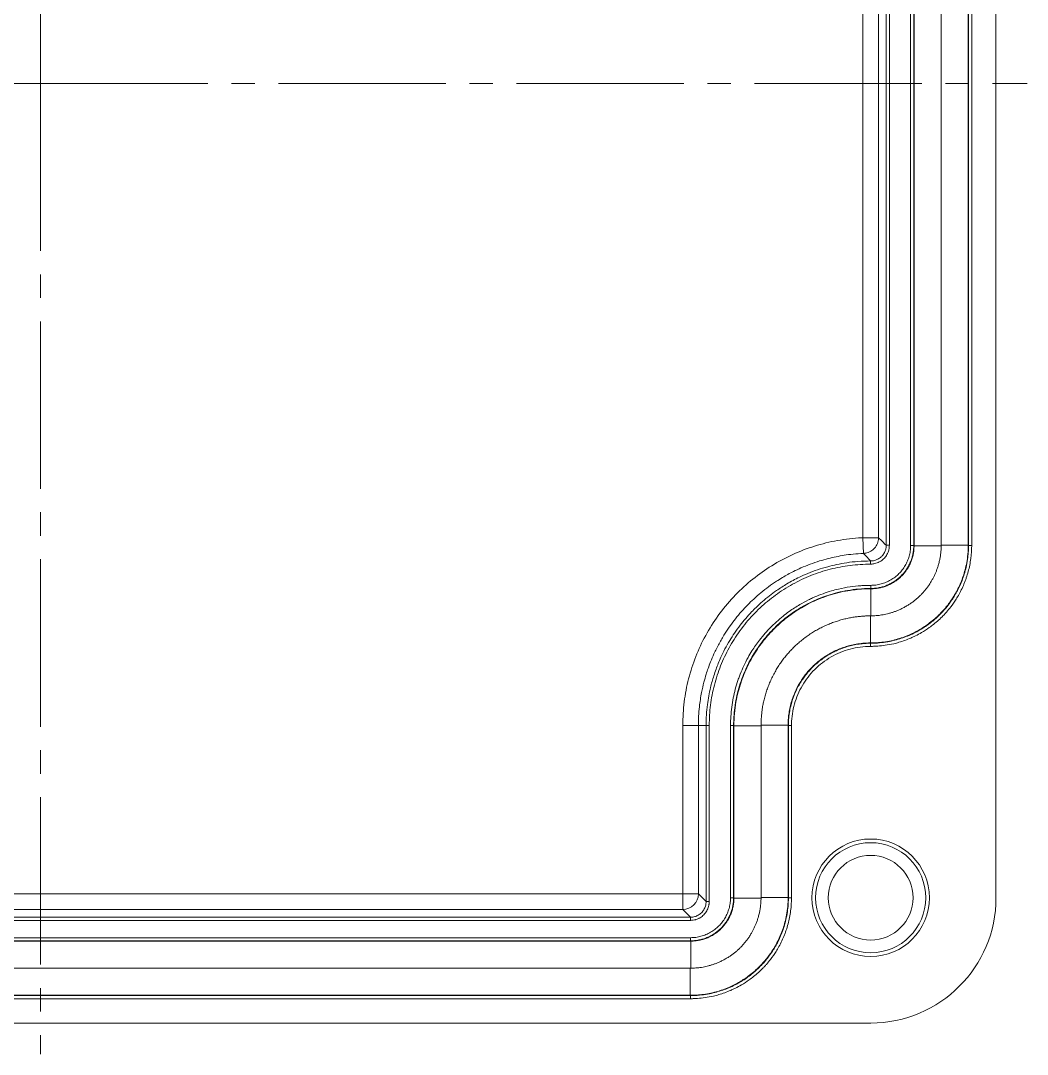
# Model space of a CAD drawing. Header units: millimetres. Extents: x -250 to 508, y -236 to 290.
# Drawn here: x 443.7 to 508, y 158 to 224 of the extents above; entities that cross this region are included whole.
import ezdxf

# ---------------------------------------------------------------- set-up
doc = ezdxf.new("R2010")
doc.units = ezdxf.units.MM
doc.linetypes.add('K5LT_AXLED', pattern=[15.1929, 10.6929, -1.5, 1.5, -1.5])
doc.linetypes.add('K5LT_THIN', pattern=[0])

# ---------------------------------------------------------------- blocks, each defined once
blk = doc.blocks.new('U10')
at = {"color": 30, "linetype": 'K5LT_AXLED', "lineweight": 18, "true_color": 0xff8000}
for q in [(445, 282), (382, 220), (508, 220), (445, 158)]:
    blk.add_line((445, 220), q, dxfattribs=at)
blk = doc.blocks.new('U9')
at = {"color": 7, "linetype": 'K5LT_THIN', "lineweight": 18}
for p, q in [((506, 167.999), (506, 272.001)), ((500.77, 190.48), (500.77, 249.52)), ((502.5, 249.52), (502.5, 190.48)), ((497.502, 190.988), (497.502, 249.012)), ((498.502, 249.012), (498.502, 190.988)), ((498.995, 190.505), (498.995, 249.495)), ((499.195, 249.495), (499.195, 190.505)), ((500.552, 190.498), (500.552, 249.502)), ((500.752, 249.502), (500.752, 190.498)), ((502.5, 190.52), (502.5, 249.48)), ((504.23, 249.48), (504.23, 190.52)), ((504.248, 190.501), (504.248, 249.499)), ((504.448, 249.499), (504.448, 190.501)), ((497.502, 190.988), (497.543, 189.989)), ((497.502, 190.988), (498.502, 190.988)), ((499.195, 190.505), (498.995, 190.505)), ((500.752, 190.498), (500.552, 190.498)), ((500.752, 190.498), (500.77, 190.48)), ((502.5, 190.48), (500.77, 190.48)), ((502.5, 190.472), (502.5, 190.52)), ((504.23, 190.52), (502.5, 190.52)), ((502.5, 190.48), (502.5, 190.472)), ((504.23, 190.52), (504.248, 190.501)), ((504.248, 190.501), (504.448, 190.501)), ((497.996, 189.505), (497.996, 189.305)), ((498.001, 187.948), (498.002, 187.948)), ((498.001, 187.948), (498.001, 187.748)), ((498.002, 187.748), (498.001, 187.748)), ((498.001, 187.748), (498.02, 187.73)), ((498.002, 187.948), (498.002, 187.748)), ((498.02, 187.73), (498.002, 187.748)), ((498.02, 187.73), (498.02, 186)), ((498.02, 187.73), (498.02, 186)), ((498.02, 187.73), (498.02, 187.73)), ((497.956, 186), (497.98, 186)), ((498.02, 186), (497.956, 186)), ((497.98, 186), (498.028, 186)), ((497.98, 186), (497.98, 184.27)), ((497.98, 186), (497.98, 184.27)), ((497.98, 186), (497.98, 186)), ((498.028, 186), (498.02, 186)), ((498.02, 186), (498.02, 186)), ((497.98, 184.27), (497.998, 184.252)), ((497.999, 184.252), (497.98, 184.27)), ((497.98, 184.27), (497.98, 184.27)), ((497.998, 184.252), (497.998, 184.052)), ((497.998, 184.252), (497.999, 184.252)), ((497.999, 184.252), (497.999, 184.052)), ((497.999, 184.052), (497.998, 184.052)), ((486.002, 168.248), (486.002, 179)), ((486.002, 179), (487.002, 179)), ((487.002, 179), (487.495, 179)), ((487.002, 179), (487.002, 168.248)), ((487.495, 179), (487.695, 179)), ((487.495, 167.755), (487.495, 179)), ((487.695, 179), (487.695, 167.755)), ((489.052, 178.999), (489.252, 178.999)), ((489.052, 167.998), (489.052, 178.999)), ((489.27, 178.98), (489.252, 178.999)), ((489.252, 178.999), (489.252, 167.998)), ((489.27, 167.98), (489.27, 178.98)), ((489.27, 178.98), (491, 178.98)), ((491, 179.02), (491, 179.044)), ((491, 179.044), (491, 178.98)), ((491, 179.02), (492.73, 179.02)), ((491, 168.02), (491, 179.02)), ((491, 178.98), (491, 167.98)), ((492.73, 179.02), (492.73, 168.02)), ((492.748, 179.002), (492.73, 179.02)), ((492.748, 179.002), (492.948, 179.002)), ((492.748, 168.001), (492.748, 179.002)), ((492.948, 179.002), (492.948, 168.001)), ((403.998, 168.248), (486.002, 168.248)), ((486.002, 168.248), (486.002, 167.248)), ((486.002, 168.248), (487.002, 168.248)), ((487.002, 168.248), (487.495, 167.755)), ((487.495, 167.755), (487.695, 167.755)), ((489.052, 167.998), (489.252, 167.998)), ((489.252, 167.998), (489.27, 167.98)), ((489.27, 167.98), (491, 167.98)), ((491, 167.972), (491, 168.02)), ((491, 168.02), (492.73, 168.02)), ((491, 167.98), (491, 167.972)), ((492.73, 168.02), (492.748, 168.001)), ((492.748, 168.001), (492.948, 168.001)), ((486.002, 167.248), (403.998, 167.248)), ((486.495, 166.755), (486.002, 167.248)), ((403.505, 166.755), (486.495, 166.755)), ((486.495, 166.555), (403.505, 166.555)), ((486.495, 166.755), (486.495, 166.555)), ((403.48, 165.23), (486.52, 165.23)), ((403.498, 165.448), (486.502, 165.448)), ((486.502, 165.248), (403.498, 165.248)), ((486.502, 165.448), (486.502, 165.248)), ((486.52, 165.23), (486.502, 165.248)), ((486.52, 165.23), (486.52, 163.5)), ((486.52, 163.5), (403.48, 163.5)), ((403.52, 163.5), (486.48, 163.5)), ((486.48, 163.5), (486.48, 161.77)), ((486.48, 163.5), (486.528, 163.5)), ((486.528, 163.5), (486.52, 163.5)), ((403.501, 161.752), (486.499, 161.752)), ((486.48, 161.77), (403.52, 161.77)), ((486.499, 161.752), (486.48, 161.77)), ((486.499, 161.752), (486.499, 161.552)), ((486.499, 161.552), (403.501, 161.552)), ((391.999, 160), (498.001, 160))]:
    blk.add_line(p, q, dxfattribs=at)
for radius in [3.75, 3.514, 2.703]:
    blk.add_circle((498, 168), radius, dxfattribs=at)
for centre, major_axis, ratio, start_param, end_param in [((486.002, 168.248), (0.707, 0.707), 0.999315, 3.927333, 5.497445), ((497.999, 168.001), (5.659, -5.659), 0.999632, 5.497971, 7.068399)]:
    blk.add_ellipse(centre, major_axis=major_axis, ratio=ratio, start_param=start_param, end_param=end_param, dxfattribs=at)
for points, knots in [([(486.002, 179), (486.018, 179.506), (486.034, 180.011), (486.16, 181.007), (486.254, 181.5), (486.503, 182.463), (486.657, 182.941), (487.019, 183.86), (487.23, 184.312), (487.706, 185.184), (487.974, 185.61), (488.565, 186.428), (488.894, 186.829), (489.583, 187.565), (489.946, 187.908), (490.71, 188.542), (491.113, 188.837), (491.953, 189.375), (492.399, 189.622), (493.304, 190.052), (493.768, 190.238), (494.717, 190.551), (495.208, 190.68), (496.199, 190.873), (496.707, 190.939), (497.311, 190.979), (497.407, 190.983), (497.502, 190.988)], [0, 0, 0, 0, 0.00150241, 0.00150241, 0.0030082, 0.0030082, 0.00447859, 0.00447859, 0.00596272, 0.00596272, 0.00746042, 0.00746042, 0.00898093, 0.00898093, 0.01047696, 0.01047696, 0.01195595, 0.01195595, 0.01345837, 0.01345837, 0.01495621, 0.01495621, 0.01645182, 0.01645182, 0.01796275, 0.01796275, 0.01824566, 0.01824566, 0.01824566, 0.01824566]), ([(498.502, 190.988), (498.502, 190.92), (498.489, 190.791), (498.435, 190.615), (498.357, 190.462), (498.259, 190.328), (498.14, 190.213), (498, 190.115), (497.847, 190.044), (497.691, 190.002), (497.591, 189.991), (497.543, 189.989)], [0, 0, 0, 0, 1.592324, 3.03454, 4.317974, 5.629967, 6.93026, 8.198242, 9.62893, 10.88642, 12, 12, 12, 12]), ([(504.23, 190.52), (504.23, 190.328), (504.213, 189.959), (504.141, 189.428), (504.037, 188.955), (503.909, 188.527), (503.757, 188.122), (503.576, 187.725), (503.37, 187.346), (503.15, 187.001), (502.924, 186.69), (502.681, 186.396), (502.409, 186.103), (502.1, 185.814), (501.777, 185.549), (501.456, 185.321), (501.146, 185.127), (500.823, 184.95), (500.464, 184.779), (500.06, 184.62), (499.63, 184.486), (499.178, 184.38), (498.734, 184.31), (498.329, 184.276), (498.087, 184.27), (497.98, 184.27)], [0, 0, 0, 0, 1.689489, 3.185405, 4.505225, 5.637005, 6.763625, 7.910032, 9.027385, 10.080961, 11.028334, 11.942507, 12.954997, 14.040978, 15.124877, 16.109959, 17.02105, 17.919506, 18.93618, 20.104618, 21.321326, 22.534001, 23.883757, 25.061729, 26, 26, 26, 26]), ([(497.996, 189.505), (498.074, 189.505), (498.214, 189.522), (498.39, 189.582), (498.519, 189.65), (498.619, 189.72), (498.705, 189.798), (498.783, 189.885), (498.851, 189.983), (498.907, 190.088), (498.948, 190.194), (498.973, 190.289), (498.986, 190.367), (498.993, 190.437), (498.995, 190.481), (498.995, 190.505)], [0, 0, 0, 0, 2.388292, 4.275219, 5.660781, 6.834341, 8.01581, 9.188378, 10.396832, 11.65305, 12.831194, 13.89109, 14.639664, 15.273498, 16, 16, 16, 16]), ([(499.195, 190.505), (499.192, 190.453), (499.19, 190.402), (499.183, 190.327), (499.178, 190.304), (499.168, 190.25), (499.161, 190.218), (499.14, 190.145), (499.126, 190.101), (499.09, 190.012), (499.067, 189.964), (499.018, 189.875), (498.989, 189.834), (498.945, 189.77), (498.928, 189.75), (498.9, 189.716), (498.889, 189.704), (498.841, 189.656), (498.805, 189.618), (498.727, 189.553), (498.686, 189.524), (498.615, 189.477), (498.584, 189.459), (498.506, 189.42), (498.46, 189.398), (498.362, 189.362), (498.31, 189.347), (498.22, 189.325), (498.18, 189.32), (498.115, 189.311), (498.089, 189.309), (498.04, 189.306), (498.018, 189.305), (497.996, 189.305)], [0, 0, 0, 0, 0.000155339, 0.000155339, 0.000226074, 0.000226074, 0.000322528, 0.000322528, 0.000458991, 0.000458991, 0.000615757, 0.000615757, 0.000768125, 0.000768125, 0.00084967, 0.00084967, 0.000899307, 0.000899307, 0.001055016, 0.001055016, 0.001204743, 0.001204743, 0.001313641, 0.001313641, 0.001466782, 0.001466782, 0.001630172, 0.001630172, 0.001748508, 0.001748508, 0.001828432, 0.001828432, 0.001895055, 0.001895055, 0.001895055, 0.001895055]), ([(497.999, 184.252), (498.186, 184.252), (498.546, 184.268), (499.066, 184.337), (499.531, 184.437), (499.953, 184.56), (500.353, 184.707), (500.749, 184.884), (501.136, 185.09), (501.494, 185.315), (501.814, 185.547), (502.107, 185.787), (502.393, 186.052), (502.678, 186.352), (502.947, 186.676), (503.181, 187.002), (503.38, 187.317), (503.556, 187.635), (503.722, 187.98), (503.877, 188.365), (504.013, 188.783), (504.126, 189.241), (504.203, 189.704), (504.241, 190.132), (504.248, 190.389), (504.248, 190.501)], [0, 0, 0, 0, 1.650037, 3.110892, 4.413288, 5.533886, 6.638346, 7.77285, 8.913917, 10.01348, 10.994632, 11.906497, 12.869152, 13.933495, 15.017482, 16.047533, 16.972751, 17.864404, 18.83493, 19.939052, 21.112978, 22.338421, 23.761141, 25.004688, 26, 26, 26, 26]), ([(504.448, 190.501), (504.44, 190.222), (504.431, 189.943), (504.374, 189.516), (504.351, 189.374), (504.268, 188.964), (504.196, 188.692), (504.083, 188.36), (504.06, 188.296), (504.023, 188.198), (504.01, 188.164), (503.895, 187.874), (503.777, 187.621), (503.583, 187.272), (503.522, 187.169), (503.35, 186.896), (503.233, 186.728), (503.024, 186.456), (502.935, 186.348), (502.799, 186.194), (502.754, 186.144), (502.683, 186.068), (502.658, 186.041), (502.441, 185.818), (502.237, 185.632), (501.933, 185.389), (501.839, 185.318), (501.584, 185.136), (501.418, 185.029), (501.123, 184.857), (500.993, 184.787), (500.799, 184.691), (500.736, 184.661), (500.638, 184.616), (500.603, 184.601), (500.317, 184.476), (500.06, 184.385), (499.695, 184.278), (499.585, 184.249), (499.292, 184.18), (499.108, 184.145), (498.767, 184.096), (498.61, 184.079), (498.381, 184.063), (498.308, 184.059), (498.196, 184.055), (498.156, 184.054), (498.077, 184.052), (498.038, 184.052), (497.999, 184.052)], [2.356233, 2.356233, 2.356233, 2.356233, 2.498487, 2.498487, 2.568158, 2.568158, 2.700238, 2.700238, 2.731558, 2.731558, 2.748553, 2.748553, 2.87483, 2.87483, 2.928304, 2.928304, 3.01905, 3.01905, 3.080482, 3.080482, 3.110091, 3.110091, 3.12629, 3.12629, 3.247354, 3.247354, 3.299076, 3.299076, 3.38667, 3.38667, 3.452809, 3.452809, 3.484481, 3.484481, 3.501919, 3.501919, 3.627364, 3.627364, 3.680945, 3.680945, 3.771165, 3.771165, 3.84945, 3.84945, 3.886369, 3.886369, 3.906837, 3.906837, 3.926953, 3.926953, 3.926953, 3.926953]), ([(500.752, 190.498), (500.752, 190.404), (500.743, 190.225), (500.703, 189.963), (500.642, 189.717), (500.559, 189.476), (500.45, 189.236), (500.315, 189.003), (500.157, 188.783), (499.979, 188.58), (499.783, 188.398), (499.572, 188.235), (499.344, 188.093), (499.103, 187.973), (498.855, 187.879), (498.597, 187.809), (498.31, 187.76), (498.11, 187.748), (498.002, 187.748)], [0, 0, 0, 0, 1.373858, 2.572429, 3.668796, 4.780121, 5.935559, 7.059405, 8.206926, 9.333851, 10.439526, 11.547676, 12.67553, 13.835838, 15.004082, 16.140751, 17.407418, 19, 19, 19, 19]), ([(498.002, 187.948), (498.112, 187.952), (498.223, 187.955), (498.445, 187.985), (498.557, 188.006), (498.773, 188.065), (498.88, 188.101), (499.085, 188.187), (499.185, 188.236), (499.375, 188.347), (499.469, 188.409), (499.644, 188.544), (499.728, 188.618), (499.882, 188.773), (499.955, 188.855), (500.088, 189.028), (500.15, 189.12), (500.26, 189.308), (500.309, 189.407), (500.393, 189.606), (500.429, 189.709), (500.487, 189.916), (500.509, 190.023), (500.541, 190.236), (500.549, 190.345), (500.552, 190.466), (500.552, 190.482), (500.552, 190.498)], [2.356233, 2.356233, 2.356233, 2.356233, 2.498487, 2.498487, 2.635638, 2.635638, 2.767364, 2.767364, 2.893497, 2.893497, 3.018617, 3.018617, 3.142112, 3.142112, 3.263489, 3.263489, 3.386961, 3.386961, 3.51207, 3.51207, 3.638127, 3.638127, 3.769369, 3.769369, 3.906039, 3.906039, 3.926953, 3.926953, 3.926953, 3.926953]), ([(498.02, 187.73), (498.114, 187.73), (498.292, 187.739), (498.553, 187.778), (498.798, 187.838), (499.039, 187.921), (499.279, 188.03), (499.512, 188.165), (499.732, 188.322), (499.935, 188.501), (500.118, 188.696), (500.281, 188.907), (500.423, 189.134), (500.543, 189.375), (500.638, 189.624), (500.706, 189.871), (500.747, 190.103), (500.766, 190.306), (500.77, 190.426), (500.77, 190.48)], [0, 0, 0, 0, 1.440946, 2.698233, 3.846458, 5.014033, 6.229975, 7.416356, 8.623805, 9.809073, 10.971409, 12.139192, 13.326593, 14.550331, 15.762143, 16.98555, 18.15921, 19.171848, 20, 20, 20, 20]), ([(498.028, 186), (498.133, 186.001), (498.324, 186.009), (498.58, 186.036), (498.793, 186.069), (498.978, 186.106), (499.159, 186.151), (499.344, 186.204), (499.534, 186.268), (499.73, 186.344), (499.932, 186.434), (500.141, 186.54), (500.339, 186.654), (500.529, 186.776), (500.701, 186.899), (500.868, 187.03), (501.026, 187.167), (501.18, 187.314), (501.328, 187.469), (501.473, 187.635), (501.609, 187.81), (501.74, 187.994), (501.856, 188.177), (501.96, 188.36), (502.052, 188.54), (502.136, 188.723), (502.215, 188.919), (502.287, 189.125), (502.353, 189.35), (502.407, 189.58), (502.448, 189.805), (502.475, 190.013), (502.49, 190.193), (502.498, 190.345), (502.5, 190.433), (502.5, 190.472)], [0, 0, 0, 0, 1.595469, 2.923004, 3.95063, 4.887461, 5.807332, 6.825212, 7.851469, 8.915277, 10.075919, 11.263369, 12.527394, 13.581192, 14.729401, 15.782952, 16.881981, 17.961251, 19.063354, 20.177109, 21.3534, 22.469827, 23.655141, 24.697831, 25.738729, 26.779628, 27.797804, 28.972835, 30.131955, 31.417972, 32.609697, 33.672364, 34.659662, 35.404687, 36, 36, 36, 36]), ([(497.543, 189.989), (497.321, 189.98), (496.906, 189.95), (496.321, 189.874), (495.792, 189.779), (495.269, 189.658), (494.718, 189.503), (494.136, 189.304), (493.581, 189.077), (493.108, 188.854), (492.717, 188.649), (492.353, 188.441), (491.938, 188.182), (491.477, 187.862), (490.993, 187.485), (490.548, 187.096), (490.136, 186.696), (489.746, 186.277), (489.37, 185.826), (489.008, 185.343), (488.654, 184.811), (488.31, 184.219), (488.014, 183.625), (487.789, 183.097), (487.626, 182.66), (487.483, 182.231), (487.338, 181.72), (487.181, 181.03), (487.041, 180.111), (487.002, 179.403), (487.002, 179)], [0, 0, 0, 0, 1.22127, 2.284813, 3.242258, 4.172378, 5.234534, 6.40001, 7.591996, 8.566538, 9.300719, 10.041946, 10.871611, 11.984118, 13.139167, 14.276218, 15.26701, 16.3353, 17.435061, 18.502009, 19.656154, 20.969042, 22.308724, 23.34357, 24.144686, 24.867224, 25.831438, 27.080736, 28.794246, 31, 31, 31, 31]), ([(487.495, 179), (487.495, 179.452), (487.548, 180.267), (487.74, 181.32), (487.947, 182.07), (488.121, 182.58), (488.274, 182.977), (488.459, 183.406), (488.7, 183.897), (488.989, 184.411), (489.312, 184.916), (489.655, 185.39), (490.021, 185.84), (490.364, 186.221), (490.721, 186.58), (491.098, 186.927), (491.528, 187.282), (491.942, 187.587), (492.317, 187.838), (492.672, 188.057), (493.05, 188.27), (493.489, 188.492), (494.008, 188.724), (494.607, 188.95), (495.224, 189.138), (495.851, 189.289), (496.493, 189.404), (497.215, 189.485), (497.723, 189.505), (497.996, 189.505)], [0, 0, 0, 0, 2.442532, 4.456493, 5.871971, 6.688966, 7.375563, 8.179073, 9.242918, 10.370675, 11.412519, 12.524975, 13.551171, 14.563538, 15.31184, 16.32105, 17.376501, 18.368325, 19.127017, 19.830464, 20.628827, 21.480417, 22.523187, 23.747908, 24.986862, 26.047382, 27.239958, 28.526999, 30, 30, 30, 30]), ([(497.996, 189.305), (497.557, 189.291), (497.118, 189.277), (496.26, 189.166), (495.834, 189.084), (495, 188.869), (494.587, 188.733), (493.785, 188.414), (493.393, 188.229), (492.636, 187.81), (492.264, 187.572), (491.573, 187.067), (491.247, 186.796), (490.629, 186.215), (490.334, 185.9), (489.78, 185.231), (489.516, 184.867), (489.057, 184.138), (488.855, 183.77), (488.497, 183.008), (488.338, 182.609), (488.071, 181.793), (487.961, 181.366), (487.798, 180.515), (487.743, 180.088), (487.702, 179.439), (487.698, 179.22), (487.695, 179)], [0, 0, 0, 0, 0.00131199, 0.00131199, 0.00259789, 0.00259789, 0.00390336, 0.00390336, 0.00520757, 0.00520757, 0.00651168, 0.00651168, 0.00778918, 0.00778918, 0.0090775, 0.0090775, 0.01041005, 0.01041005, 0.01167985, 0.01167985, 0.01295051, 0.01295051, 0.01426982, 0.01426982, 0.01557035, 0.01557035, 0.01622633, 0.01622633, 0.01622633, 0.01622633]), ([(489.052, 178.999), (489.064, 179.386), (489.076, 179.774), (489.155, 180.366), (489.187, 180.563), (489.302, 181.132), (489.402, 181.509), (489.559, 181.97), (489.59, 182.058), (489.641, 182.193), (489.659, 182.24), (489.818, 182.641), (489.982, 182.991), (490.25, 183.475), (490.334, 183.617), (490.57, 183.994), (490.731, 184.226), (491.022, 184.604), (491.146, 184.755), (491.337, 184.973), (491.4, 185.042), (491.499, 185.148), (491.533, 185.185), (491.833, 185.494), (492.116, 185.751), (492.537, 186.088), (492.666, 186.186), (493.017, 186.437), (493.244, 186.584), (493.655, 186.825), (493.838, 186.924), (494.11, 187.059), (494.198, 187.101), (494.335, 187.163), (494.383, 187.185), (494.78, 187.357), (495.135, 187.485), (495.64, 187.633), (495.792, 187.672), (496.195, 187.768), (496.448, 187.816), (496.922, 187.886), (497.144, 187.91), (497.466, 187.933), (497.568, 187.938), (497.724, 187.944), (497.78, 187.946), (497.891, 187.948), (497.946, 187.948), (498.001, 187.948)], [2.356233, 2.356233, 2.356233, 2.356233, 2.498487, 2.498487, 2.568182, 2.568182, 2.700221, 2.700221, 2.731455, 2.731455, 2.748228, 2.748228, 2.874333, 2.874333, 2.927551, 2.927551, 3.017597, 3.017597, 3.079955, 3.079955, 3.109726, 3.109726, 3.12584, 3.12584, 3.246722, 3.246722, 3.298111, 3.298111, 3.384829, 3.384829, 3.452181, 3.452181, 3.484067, 3.484067, 3.501448, 3.501448, 3.626683, 3.626683, 3.679894, 3.679894, 3.769197, 3.769197, 3.848857, 3.848857, 3.885966, 3.885966, 3.906351, 3.906351, 3.926953, 3.926953, 3.926953, 3.926953]), ([(498.001, 187.748), (497.746, 187.748), (497.259, 187.727), (496.551, 187.636), (495.912, 187.503), (495.328, 187.337), (494.781, 187.141), (494.232, 186.902), (493.682, 186.617), (493.148, 186.288), (492.672, 185.946), (492.25, 185.599), (491.863, 185.241), (491.48, 184.842), (491.11, 184.401), (490.771, 183.936), (490.478, 183.476), (490.221, 183.012), (489.985, 182.521), (489.766, 181.975), (489.574, 181.381), (489.423, 180.76), (489.319, 180.141), (489.263, 179.551), (489.252, 179.176), (489.252, 178.999)], [0, 0, 0, 0, 1.5991, 3.01481, 4.298671, 5.412214, 6.502368, 7.576262, 8.74929, 9.908692, 10.995795, 11.920792, 12.849048, 13.835289, 14.894324, 15.949681, 16.946632, 17.865851, 18.85477, 19.963008, 21.157252, 22.407582, 23.664379, 24.880912, 26, 26, 26, 26]), ([(489.27, 178.98), (489.27, 179.242), (489.292, 179.741), (489.388, 180.466), (489.526, 181.114), (489.697, 181.703), (489.901, 182.261), (490.147, 182.814), (490.435, 183.357), (490.751, 183.863), (491.077, 184.314), (491.413, 184.725), (491.782, 185.124), (492.199, 185.522), (492.655, 185.901), (493.117, 186.235), (493.57, 186.52), (494.034, 186.776), (494.549, 187.02), (495.13, 187.248), (495.753, 187.44), (496.385, 187.584), (496.988, 187.676), (497.533, 187.721), (497.868, 187.73), (498.02, 187.73)], [0, 0, 0, 0, 1.639192, 3.090438, 4.388696, 5.507612, 6.608678, 7.734366, 8.878428, 9.986244, 10.980381, 11.893012, 12.846346, 13.903615, 14.990914, 16.04033, 16.988632, 17.904138, 18.947791, 20.144492, 21.406228, 22.669766, 23.910205, 25.043926, 26, 26, 26, 26]), ([(491, 179.044), (491.001, 179.216), (491.015, 179.527), (491.06, 179.942), (491.115, 180.277), (491.179, 180.583), (491.256, 180.887), (491.351, 181.196), (491.458, 181.499), (491.584, 181.806), (491.729, 182.117), (491.889, 182.42), (492.058, 182.705), (492.234, 182.974), (492.415, 183.225), (492.602, 183.46), (492.795, 183.684), (493.002, 183.905), (493.227, 184.124), (493.472, 184.342), (493.734, 184.553), (494.007, 184.753), (494.28, 184.933), (494.554, 185.096), (494.841, 185.25), (495.129, 185.387), (495.427, 185.513), (495.72, 185.621), (496.03, 185.72), (496.335, 185.802), (496.641, 185.869), (496.928, 185.919), (497.213, 185.957), (497.481, 185.982), (497.731, 185.996), (497.884, 185.999), (497.956, 186)], [0, 0, 0, 0, 1.740465, 3.148745, 4.217279, 5.174516, 6.305384, 7.402143, 8.480724, 9.590021, 10.791024, 11.982183, 13.087289, 14.142931, 15.234123, 16.236018, 17.217478, 18.258074, 19.322343, 20.414169, 21.596834, 22.736181, 23.843568, 24.929609, 26.003713, 27.174668, 28.175489, 29.282699, 30.339514, 31.483257, 32.506782, 33.532382, 34.461656, 35.453917, 36.275167, 37, 37, 37, 37]), ([(497.98, 184.27), (497.823, 184.27), (497.522, 184.257), (497.087, 184.199), (496.697, 184.116), (496.344, 184.013), (496.009, 183.891), (495.677, 183.743), (495.352, 183.57), (495.049, 183.38), (494.778, 183.185), (494.532, 182.983), (494.292, 182.762), (494.053, 182.511), (493.826, 182.237), (493.626, 181.96), (493.455, 181.689), (493.302, 181.41), (493.155, 181.101), (493.018, 180.751), (492.903, 180.377), (492.817, 179.998), (492.762, 179.636), (492.735, 179.311), (492.73, 179.11), (492.73, 179.02)], [0, 0, 0, 0, 1.643338, 3.098201, 4.397755, 5.516264, 6.616551, 7.742915, 8.886202, 9.992598, 10.984637, 11.897238, 12.85221, 13.911122, 14.998711, 16.046757, 16.993694, 17.909158, 18.955242, 20.154337, 21.417879, 22.680727, 23.920489, 25.050605, 26, 26, 26, 26]), ([(492.748, 179.002), (492.748, 179.162), (492.762, 179.47), (492.822, 179.914), (492.909, 180.309), (493.015, 180.667), (493.141, 181.005), (493.292, 181.339), (493.466, 181.66), (493.652, 181.953), (493.844, 182.217), (494.046, 182.463), (494.273, 182.707), (494.53, 182.948), (494.801, 183.171), (495.071, 183.364), (495.333, 183.528), (495.602, 183.676), (495.9, 183.819), (496.235, 183.951), (496.593, 184.065), (496.974, 184.156), (497.351, 184.216), (497.697, 184.246), (497.906, 184.252), (497.998, 184.252)], [0, 0, 0, 0, 1.679073, 3.165699, 4.480474, 5.608217, 6.726682, 7.87221, 8.997951, 10.066837, 11.02193, 11.934676, 12.9303, 14.008166, 15.089466, 16.086451, 16.999757, 17.895035, 18.895923, 20.048497, 21.254403, 22.471278, 23.83342, 25.031991, 26, 26, 26, 26]), ([(497.998, 184.052), (497.779, 184.045), (497.56, 184.038), (497.122, 183.979), (496.901, 183.937), (496.474, 183.821), (496.262, 183.749), (495.857, 183.58), (495.659, 183.483), (495.282, 183.264), (495.097, 183.142), (494.751, 182.876), (494.585, 182.73), (494.279, 182.425), (494.135, 182.261), (493.872, 181.921), (493.749, 181.739), (493.531, 181.368), (493.434, 181.172), (493.266, 180.779), (493.196, 180.576), (493.079, 180.168), (493.036, 179.957), (492.971, 179.536), (492.954, 179.321), (492.949, 179.076), (492.948, 179.039), (492.948, 179.002)], [2.356233, 2.356233, 2.356233, 2.356233, 2.498487, 2.498487, 2.635243, 2.635243, 2.7666, 2.7666, 2.892716, 2.892716, 3.017471, 3.017471, 3.140622, 3.140622, 3.261992, 3.261992, 3.385049, 3.385049, 3.509806, 3.509806, 3.635679, 3.635679, 3.766341, 3.766341, 3.902609, 3.902609, 3.926953, 3.926953, 3.926953, 3.926953]), ([(492.73, 168.02), (492.73, 167.828), (492.713, 167.459), (492.641, 166.928), (492.537, 166.455), (492.409, 166.027), (492.257, 165.622), (492.076, 165.225), (491.87, 164.846), (491.65, 164.501), (491.424, 164.19), (491.181, 163.896), (490.909, 163.603), (490.6, 163.314), (490.277, 163.049), (489.956, 162.821), (489.646, 162.627), (489.323, 162.45), (488.964, 162.279), (488.56, 162.12), (488.13, 161.986), (487.678, 161.88), (487.234, 161.81), (486.829, 161.776), (486.587, 161.77), (486.48, 161.77)], [0, 0, 0, 0, 1.689489, 3.185405, 4.505225, 5.637005, 6.763625, 7.910032, 9.027385, 10.080961, 11.028334, 11.942507, 12.954997, 14.040978, 15.124877, 16.109959, 17.02105, 17.919506, 18.93618, 20.104618, 21.321326, 22.534001, 23.883757, 25.061729, 26, 26, 26, 26]), ([(487.695, 167.755), (487.693, 167.703), (487.692, 167.651), (487.681, 167.571), (487.677, 167.544), (487.661, 167.468), (487.648, 167.418), (487.615, 167.32), (487.595, 167.272), (487.549, 167.179), (487.523, 167.133), (487.465, 167.047), (487.434, 167.006), (487.367, 166.929), (487.33, 166.892), (487.254, 166.824), (487.213, 166.792), (487.132, 166.737), (487.092, 166.713), (487.036, 166.684), (487.02, 166.676), (486.957, 166.647), (486.91, 166.628), (486.847, 166.608), (486.831, 166.603), (486.792, 166.592), (486.768, 166.586), (486.701, 166.572), (486.657, 166.565), (486.594, 166.559), (486.575, 166.558), (486.535, 166.556), (486.515, 166.555), (486.495, 166.555)], [2.356537, 2.356537, 2.356537, 2.356537, 2.498779, 2.498779, 2.569514, 2.569514, 2.699856, 2.699856, 2.828308, 2.828308, 2.953472, 2.953472, 3.075781, 3.075781, 3.197803, 3.197803, 3.319621, 3.319621, 3.431092, 3.431092, 3.474373, 3.474373, 3.599688, 3.599688, 3.640831, 3.640831, 3.703371, 3.703371, 3.818679, 3.818679, 3.871423, 3.871423, 3.926648, 3.926648, 3.926648, 3.926648]), ([(486.495, 166.755), (486.542, 166.755), (486.631, 166.761), (486.761, 166.788), (486.88, 166.829), (486.991, 166.884), (487.097, 166.953), (487.194, 167.036), (487.28, 167.131), (487.352, 167.234), (487.41, 167.346), (487.454, 167.462), (487.48, 167.573), (487.493, 167.671), (487.495, 167.729), (487.495, 167.755)], [0, 0, 0, 0, 1.58028, 2.954727, 4.164877, 5.394205, 6.643068, 7.868289, 9.093052, 10.319582, 11.556889, 12.804261, 14.067935, 15.133218, 16, 16, 16, 16]), ([(486.499, 161.752), (486.686, 161.752), (487.046, 161.768), (487.566, 161.837), (488.031, 161.937), (488.453, 162.06), (488.853, 162.207), (489.249, 162.384), (489.636, 162.59), (489.994, 162.815), (490.314, 163.047), (490.607, 163.287), (490.893, 163.552), (491.178, 163.852), (491.447, 164.176), (491.681, 164.502), (491.88, 164.817), (492.056, 165.135), (492.222, 165.48), (492.377, 165.865), (492.513, 166.283), (492.626, 166.741), (492.703, 167.204), (492.741, 167.632), (492.748, 167.889), (492.748, 168.001)], [0, 0, 0, 0, 1.650037, 3.110892, 4.413288, 5.533886, 6.638346, 7.77285, 8.913917, 10.01348, 10.994632, 11.906497, 12.869152, 13.933495, 15.017482, 16.047533, 16.972751, 17.864404, 18.83493, 19.939052, 21.112978, 22.338421, 23.761141, 25.004688, 26, 26, 26, 26]), ([(492.948, 168.001), (492.94, 167.722), (492.931, 167.443), (492.874, 167.016), (492.851, 166.874), (492.768, 166.464), (492.696, 166.192), (492.583, 165.86), (492.56, 165.796), (492.523, 165.698), (492.51, 165.664), (492.395, 165.374), (492.277, 165.121), (492.083, 164.772), (492.022, 164.669), (491.85, 164.396), (491.733, 164.228), (491.524, 163.956), (491.435, 163.848), (491.299, 163.694), (491.254, 163.644), (491.183, 163.568), (491.158, 163.541), (490.941, 163.318), (490.737, 163.132), (490.433, 162.889), (490.339, 162.818), (490.084, 162.636), (489.918, 162.529), (489.623, 162.357), (489.493, 162.287), (489.299, 162.191), (489.236, 162.161), (489.138, 162.116), (489.103, 162.101), (488.817, 161.976), (488.56, 161.885), (488.195, 161.778), (488.085, 161.749), (487.792, 161.68), (487.608, 161.645), (487.267, 161.596), (487.11, 161.579), (486.881, 161.563), (486.808, 161.559), (486.696, 161.555), (486.656, 161.554), (486.577, 161.552), (486.538, 161.552), (486.499, 161.552)], [2.356233, 2.356233, 2.356233, 2.356233, 2.498487, 2.498487, 2.568158, 2.568158, 2.700238, 2.700238, 2.731558, 2.731558, 2.748553, 2.748553, 2.87483, 2.87483, 2.928304, 2.928304, 3.01905, 3.01905, 3.080482, 3.080482, 3.110091, 3.110091, 3.12629, 3.12629, 3.247354, 3.247354, 3.299076, 3.299076, 3.38667, 3.38667, 3.452809, 3.452809, 3.484481, 3.484481, 3.501919, 3.501919, 3.627364, 3.627364, 3.680945, 3.680945, 3.771165, 3.771165, 3.84945, 3.84945, 3.886369, 3.886369, 3.906837, 3.906837, 3.926953, 3.926953, 3.926953, 3.926953]), ([(489.252, 167.998), (489.252, 167.904), (489.243, 167.725), (489.203, 167.463), (489.142, 167.217), (489.059, 166.976), (488.95, 166.736), (488.815, 166.503), (488.657, 166.283), (488.479, 166.08), (488.283, 165.898), (488.072, 165.735), (487.844, 165.593), (487.603, 165.473), (487.355, 165.379), (487.097, 165.309), (486.81, 165.26), (486.61, 165.248), (486.502, 165.248)], [0, 0, 0, 0, 1.373855, 2.572424, 3.668788, 4.780113, 5.935551, 7.059398, 8.206919, 9.333843, 10.439518, 11.547668, 12.675522, 13.83583, 15.004074, 16.140742, 17.407411, 19, 19, 19, 19]), ([(486.502, 165.448), (486.612, 165.452), (486.723, 165.455), (486.945, 165.485), (487.057, 165.506), (487.273, 165.565), (487.38, 165.601), (487.585, 165.687), (487.685, 165.736), (487.875, 165.847), (487.969, 165.909), (488.144, 166.044), (488.228, 166.118), (488.382, 166.273), (488.455, 166.355), (488.588, 166.528), (488.65, 166.62), (488.76, 166.808), (488.809, 166.907), (488.893, 167.106), (488.929, 167.209), (488.987, 167.416), (489.009, 167.523), (489.041, 167.736), (489.049, 167.845), (489.052, 167.966), (489.052, 167.982), (489.052, 167.998)], [2.356233, 2.356233, 2.356233, 2.356233, 2.498487, 2.498487, 2.635638, 2.635638, 2.767364, 2.767364, 2.893497, 2.893497, 3.018617, 3.018617, 3.142112, 3.142112, 3.263489, 3.263489, 3.386961, 3.386961, 3.51207, 3.51207, 3.638127, 3.638127, 3.769369, 3.769369, 3.906039, 3.906039, 3.926953, 3.926953, 3.926953, 3.926953]), ([(486.52, 165.23), (486.614, 165.23), (486.792, 165.239), (487.053, 165.278), (487.298, 165.338), (487.539, 165.421), (487.779, 165.53), (488.012, 165.665), (488.232, 165.822), (488.435, 166.001), (488.618, 166.196), (488.781, 166.407), (488.923, 166.634), (489.043, 166.875), (489.138, 167.124), (489.206, 167.371), (489.247, 167.603), (489.266, 167.806), (489.27, 167.926), (489.27, 167.98)], [0, 0, 0, 0, 1.440941, 2.698224, 3.846444, 5.014018, 6.229961, 7.416344, 8.623793, 9.80906, 10.971396, 12.139179, 13.32658, 14.550318, 15.762132, 16.985531, 18.159212, 19.171853, 20, 20, 20, 20]), ([(486.528, 163.5), (486.633, 163.501), (486.824, 163.509), (487.08, 163.536), (487.293, 163.569), (487.478, 163.606), (487.659, 163.651), (487.844, 163.704), (488.034, 163.768), (488.23, 163.844), (488.432, 163.934), (488.641, 164.04), (488.839, 164.154), (489.029, 164.276), (489.201, 164.399), (489.368, 164.53), (489.526, 164.667), (489.68, 164.814), (489.828, 164.969), (489.973, 165.135), (490.109, 165.31), (490.24, 165.494), (490.356, 165.677), (490.46, 165.86), (490.552, 166.04), (490.636, 166.223), (490.715, 166.419), (490.787, 166.625), (490.853, 166.85), (490.907, 167.08), (490.948, 167.305), (490.975, 167.513), (490.99, 167.693), (490.998, 167.845), (491, 167.933), (491, 167.972)], [0, 0, 0, 0, 1.595469, 2.923004, 3.95063, 4.887461, 5.807332, 6.825212, 7.851469, 8.915277, 10.075919, 11.263369, 12.527394, 13.581192, 14.729401, 15.782952, 16.881981, 17.961251, 19.063354, 20.177109, 21.3534, 22.469827, 23.655141, 24.697831, 25.738729, 26.779628, 27.797805, 28.972836, 30.131955, 31.417972, 32.609697, 33.672364, 34.659662, 35.404687, 36, 36, 36, 36])]:
    blk.add_open_spline(points, degree=3, knots=knots, dxfattribs=at)
for points in [[(498.502, 190.988), (498.666, 190.83), (498.831, 190.669), (498.995, 190.505)], [(497.996, 189.505), (497.845, 189.669), (497.695, 189.831), (497.543, 189.989)]]:
    blk.add_open_spline(points, degree=3, dxfattribs=at)
blk.add_blockref('U10', (0, 0))

msp = doc.modelspace()

# ---------------------------------------------------------------- block references
msp.add_blockref('U9', (0, 0))

doc.saveas('drawing.dxf')
